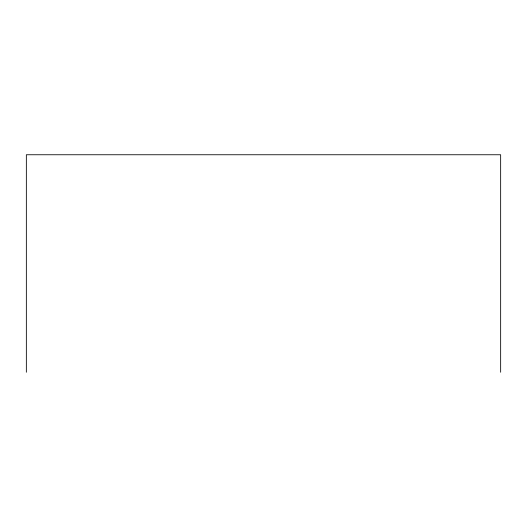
<?xml version="1.0" encoding="UTF-8"?>
<svg xmlns="http://www.w3.org/2000/svg" width="527" height="527" viewBox="0 0 527 527"><rect width="100%" height="100%" fill="white"/><g stroke="black" fill="none" stroke-linecap="round" stroke-linejoin="round"><path stroke-width="0.79" d="M500.65 372.246L500.65 154.754L26.35 154.754L26.35 372.246"/></g></svg>
